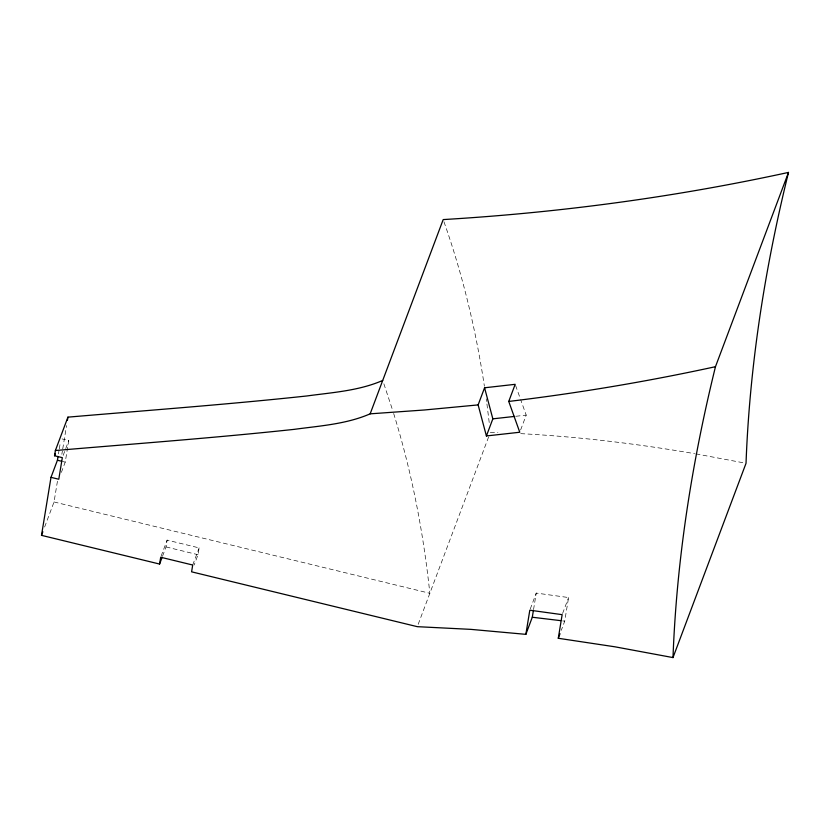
<?xml version="1.0" encoding="UTF-8"?>
<svg xmlns="http://www.w3.org/2000/svg" width="830" height="830" viewBox="0 0 830 830"><rect width="100%" height="100%" fill="white"/><g stroke="black" fill="none" stroke-linecap="round" stroke-linejoin="round"><path stroke-width="0.62" stroke-dasharray="4.15 3.11" d="M58.463 453.886L59.096 450.078M59.303 448.802L60.341 442.452M44.633 527.009L54.043 501.974L57.519 480.767M61.856 454.259L62.375 451.074M62.727 448.957L66.545 425.634M61.368 472.395L65.228 462.123L68.766 440.543L62.074 438.914M162.587 556.059L166.021 546.928L167.131 540.123L199.138 547.904L198.028 554.71L194.168 564.981M533.545 609.604L536.242 593.077L568.581 597.548L564.722 621.172L561.288 630.292M63.184 455.38L68.766 440.543M161.124 556.1L167.131 540.123M192.705 565.023L199.138 547.904M418.196 624.295L489.42 434.806M520.628 429.961L526.21 415.125L520.69 399.728M530.245 609.054L536.242 593.077M562.584 613.515L568.581 597.548M515.938 416.266L526.21 415.125M490.333 432.389L497.896 432.658M520.711 433.644C579.018 436.767 637.077 443.749 694.606 453.657M562.678 620.902L564.722 621.172M695.882 453.875L743.618 462.829M62.997 461.584L65.228 462.123M54.043 501.974L429.847 593.294C423.321 531.957 411.618 471.067 393.244 412.147M166.021 546.928L198.028 554.71M515.606 385.504L520.275 398.535M443.967 221.797C462.787 275.104 475.964 330.319 484.388 386.199M383.875 383.834L392.881 410.995M486.224 398.898L486.577 401.44M486.94 403.992L489.254 422.875"/><path stroke-width="1.25" d="M159.578 564.047L160.698 557.241L192.705 565.023L191.595 571.828L417.303 626.671L470.89 629.368L525.857 634.348L529.81 610.195L562.149 614.657L558.289 638.28L614.957 646.809L672.995 657.588C676.637 559.451 692.013 461.978 715.47 366.694L788.5 172.412A2154.659 1681.559 20.6 0 1 443.199 219.577L370.159 413.838C346.266 424.223 319.789 425.873 294.276 429.349C214.783 437.887 135.041 443.739 55.382 450.524L54.531 455.763L62.323 457.662L58.795 479.242L50.993 477.354L41.5 535.35L159.578 564.047L162.161 557.2M50.993 477.354L57.426 460.235L58.048 456.427M67.406 420.333L67.936 417.148C147.584 410.352 227.337 404.511 306.82 395.972C332.332 392.486 358.809 390.847 382.703 380.462M525.857 634.348L532.289 617.24L533.327 610.88M788.5 172.412C765.032 267.696 749.666 365.169 746.025 463.306L672.995 657.588M55.382 450.524L67.936 417.148M54.531 455.763L55.382 453.481M41.5 535.35L42.849 531.771M478.132 404.905L484.564 387.786L515.181 384.321L508.749 401.44L519.777 432.243L486.411 435.958L478.132 404.905L424.369 409.989L370.159 413.838M486.411 435.958L492.844 418.839L484.564 387.786M558.289 638.28L560.001 633.715M715.47 366.694C647.172 381.572 578.147 393.109 508.749 401.44M492.844 418.839L514.662 416.411M532.289 617.24L560.644 620.633M57.426 460.235L61.887 461.314"/></g></svg>
